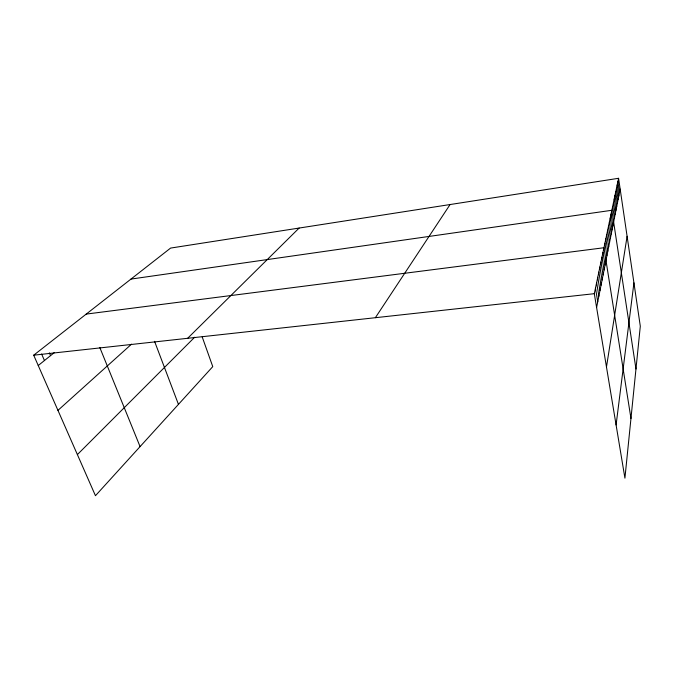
<?xml version="1.0" encoding="UTF-8"?>
<svg xmlns="http://www.w3.org/2000/svg" width="674" height="674" viewBox="0 0 674 674"><rect width="100%" height="100%" fill="white"/><g stroke="black" fill="none" stroke-linecap="round" stroke-linejoin="round"><path stroke-width="1.01" d="M616.095 424.94L633.931 282.869M606.474 367.01L627.098 236.304M596.6 307.504L620.173 189.15M618.58 178.29L640.3 326.224L624.924 478.152L594.308 293.687L618.58 178.29L170.606 248.074L33.7 355.19L95.455 495.71L212.765 366.622L202.2 336.907M375.367 317.707L450.08 204.542M77.384 454.588L194.668 337.219M187.65 338.306L299.138 228.048M57.947 410.373L131.523 344.161M38.241 365.527L54.282 352.637M130.967 279.087L611.849 210.28L635.97 369.015M86.23 314.092L603.971 247.737L630.965 418.461M33.7 355.19L594.308 293.687M41.611 354.002L44.45 360.531M49.345 352.856L50.542 355.636M99.769 347.422L140.074 446.609M154.548 341.305L178.45 404.375M595.487 288.076L597.745 301.758M596.642 282.6L598.866 296.147M598.857 272.043L601.014 285.329M597.762 277.258L599.953 290.679M600.981 261.975L603.07 275.017M599.927 266.946L602.059 280.114M602.994 252.371L605.033 265.177M602 257.123L604.064 270.047M605.859 238.764L607.813 251.225M604.923 243.204L606.903 255.775M607.662 230.188L609.566 242.421M606.769 234.426L608.698 246.777M610.231 217.988L612.059 229.91M609.389 221.965L611.242 233.996M608.538 226.034L610.408 238.166M611.048 214.096L612.851 225.908M614.233 198.956L615.943 210.372M613.458 202.655L615.194 214.163M612.666 206.421L614.418 218.039M616.474 188.316L618.125 199.445M615.741 191.795L617.409 203.017M614.991 195.342L616.685 206.657M617.889 181.567L619.507 192.511M617.19 184.912L618.816 195.949"/></g></svg>
